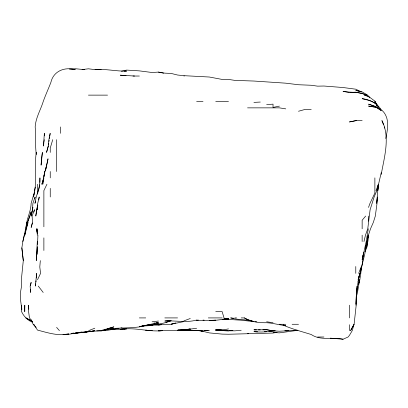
<?xml version="1.0" encoding="UTF-8"?>
<svg xmlns="http://www.w3.org/2000/svg" width="408" height="408" viewBox="0 0 408 408"><rect width="100%" height="100%" fill="white"/><g stroke="black" fill="none" stroke-linecap="round" stroke-linejoin="round"><path stroke-width="0.61" d="M39.923 182.335L39.943 177.878L39.703 184.243L38.464 190.607L39.78 184.824M44.345 135.864L44.37 133.319L43.432 146.049L43.88 142.632M355.975 303.909L357.092 286.09L356.056 298.819L356.194 305.184L354.103 324.278L350.579 330.643L353.772 324.809M366.67 247.896L367.771 241.531L367.858 235.804L367.761 241.531L366.67 247.896L364.849 251.945M60.374 133.319L60.512 126.954M37.317 241.531L36.281 260.625L37.301 246.646M24.608 311.549L24.786 305.184L24.786 311.549M37.516 244.489L37.913 235.166M360.789 270.173L360.647 273.355L361.07 268.148M361.075 268.265L360.82 273.355L359.836 279.725L358.377 284.932M36.337 277.986L36.628 273.355L35.394 286.09L35.7 283.774M32.487 209.702L32.88 207.391L31.253 216.072L32.487 209.702L32.91 203.337L35.108 196.972L34.685 198.711M26.52 225.328L27.04 222.436L22.838 241.531L21.859 247.896L23.292 260.625L21.354 279.725L21.583 286.09L20.446 292.454L20.4 298.819L21.848 309.815M40.321 260.625L39.79 266.99L40.571 273.355L37.516 279.725M367.761 241.531L368.302 235.166M378.303 184.243L376.834 190.607L374.146 196.972L370.112 209.702L367.761 228.801L365.476 235.166L363.982 241.531M363.36 254.261C362.896 262.956 360.927 271.504 358.112 279.725L359.922 273.355C357.127 283.79 356.495 294.479 355.955 305.184M363.304 253.684L363.426 252.526M26.041 227.644C26.301 219.224 30.967 211.742 31.13 203.337L34.527 191.765M378.614 184.243L377.798 190.607L378.328 184.243L376.671 203.337L377.369 196.972L377.028 203.337L375.309 216.072L373.32 222.436L370.51 228.801L368.511 234.952L365.532 247.896L368.455 235.166M35.924 282.035L36.072 280.877M48.506 144.896L48.741 143.157M48.975 141.423L49.133 140.265M44.14 176.144L44.309 174.986M44.472 173.828L44.803 171.513L43.982 176.302M43.967 142.04L44.309 139.684M83.711 69.635L84.803 69.666L75.704 68.763L69.34 69.09L75.307 69.666C64.765 66.683 53.458 70.946 50.878 82.396C48.425 88.801 45.538 95.028 43.238 101.495C40.611 110.017 35.68 117.825 35.18 126.954C36.118 136.099 34.966 145.243 36.312 154.326L36.261 152.419C34.114 167.26 37.516 182.32 33.441 196.972L34.073 194.081M49.388 138.526L49.567 137.369M49.74 136.216L50.184 133.319L48.889 139.684L48.241 146.049L46.532 152.419L48.348 146.049M368.276 228.801L366.216 241.531L362.146 259.825L363.227 254.878M38.76 199.869L39.209 196.972L37.725 203.337L37.317 209.702L37.796 204.938M43.483 180.193L42.789 184.243C42.922 175.44 46.731 167.377 48.017 158.783L45.38 170.932L46.782 165.148M367.047 241.531L364.732 254.261L360.901 269.887M26.102 227.644L26.311 226.486M30.534 285.467L31.151 282.372L30.161 286.09L30.605 292.454L30.508 289.272M385.795 138.526C387.325 130.535 389.41 121.737 385.132 114.225C381.699 108.13 374.809 105.953 368.511 104.147L374.294 106.294M362.88 256.102L363.125 254.873M358.413 279.725L358.647 278.567M358.887 277.409L359.474 274.513M33.956 212.017L34.461 209.702L32.12 216.072L32.467 222.436L31.151 227.486L32.41 222.998M22.838 241.531L24.786 233.585L24.302 235.166M358.005 281.459L358.28 280.301M365.4 249.63L365.68 248.472M358.484 284.35L359.637 279.725L357.485 292.454L356.449 296.504M44.028 176.302L44.334 175.103M34.415 190.607L35.297 187.134M381.24 172.671L378.542 184.243L375.992 190.607M30.1 215.46L31.151 211.793L27.515 222.436L29.927 216.072M35.629 201.022L34.971 203.337L36.22 196.972L38.24 190.607L37.516 194.086L37.516 184.243M354.062 324.278L352.237 330.643L349.416 335.401L348.075 337.008L343.046 339.237C332.54 336.692 320.663 341.047 311.222 334.509C301.747 331.571 292.174 329.083 283.035 325.064M52.734 139.684L50.245 148.058L50.245 152.419M381.24 174.415C384.27 157.08 390.41 137.231 381.919 120.59L383.464 124.639M43.88 177.878L41.851 184.243L43.88 177.914M368.511 207.427L369.99 203.337L374.875 193.061L374.875 177.878M358.663 273.355L361.121 266.99M46.935 184.243L43.88 190.607L43.88 226.772M365.65 216.072L362.146 220.254L362.146 228.801M88.633 330.643L94.804 328.205M183.916 320.877L190.281 318.495M107.534 328.848L113.898 326.869L101.169 330.521L82.069 332.403L86.7 331.934M165.98 322.249L171.187 320.647C162.802 324.263 153.444 324.783 144.452 325.523M142.831 325.712L139.358 326.767L152.087 324.278L145.722 325.278M175.812 322.922L171.187 324.263L158.457 324.88L160.818 324.579M174.078 323.401L171.187 324.222L183.34 321.698M298.493 111.257L304.858 109.487L311.222 109.512M107.534 329.154L109.267 328.71M121.421 71.211L126.628 70.084L139.358 70.875L152.087 72.502L158.457 72.099L164.822 73.149L171.187 73.44L177.551 75.026L183.916 75.674L209.375 77.025L222.11 79.422L228.475 79.407L234.84 80.386L253.934 81.044L285.763 83.176L298.493 84.737L311.222 85.262L317.587 86.154L323.952 86.027L343.046 87.526L355.781 89.199L361.615 92.05M78.601 332.744L75.704 333.341L72.522 333.244L75.704 333.295L87.281 331.934M279.393 106.121L273.029 107.416L273.029 104.137L266.664 104.677M109.849 328.644L107.534 329.108L113.317 328.272L107.534 328.986L113.898 328.374L132.993 327.614L139.358 326.935L158.457 322.483L156.142 322.784M111.007 328.409L112.164 328.18L101.169 331L96.711 330.913M77.444 332.948L78.601 332.719M277.083 332.28L273.029 333.061L228.475 334.244L222.11 334.101L209.375 332.908L200.078 330.643L203.011 331.204L196.646 330.414L178.189 329.95M222.11 330.108L215.74 329.822L227.45 330.643L222.11 330.041L215.74 329.929L222.11 330.098L228.475 328.899M82.069 331.949L69.34 334.203L62.975 334.509L64.714 334.346M247.569 333.729L248.727 333.52M161.41 324.595L158.457 325.115L152.087 325.084L153.245 324.957M119.105 328.277L107.534 330.296L103.714 330.189M72.813 333.28L73.97 333.096M120.839 327.991L121.997 327.813M204.739 330.643L203.011 330.908L182.641 329.868M196.646 328.241L183.916 329.99L177.551 330.174L182.759 329.883M297.927 330.307L279.393 332.872L273.029 332.449L274.186 332.336M196.646 320.045C186.104 323.003 175.45 320.3 164.822 321.03L169.447 320.504M77.444 332.581L79.177 332.341L75.704 332.765L88.439 331.724L94.804 330.71L92.489 330.924M158.457 323.738L154.408 324.278L158.457 324.018L154.525 324.278M153.826 323.09L154.984 322.937M104.06 330.154L106.376 329.853M82.069 69.579L88.439 68.799L94.804 69.615M190.281 329.042L184.493 329.746L190.281 329.047L186.808 329.378M152.087 321.795L158.457 321.04M288.619 330.71L279.393 331.22L269.647 330.643M85.542 331.592L86.7 331.475M65.867 334.234L68.763 333.953C58.15 336.263 47.68 332.704 37.516 330.098L33.584 324.278L34.762 325.625M184.493 329.598L185.65 329.486M241.204 330.256L234.84 330.852L228.475 330.76L232.927 330.679M89.592 331.189L90.749 331.082M356.393 120.59L349.416 121.946L355.781 120.646L362.146 120.59M71.079 333.688L75.704 333.295M268.979 331.306L275.191 330.71C268.158 331.796 261.043 332.474 253.934 331.679L257.754 331.816M183.34 329.863C175.063 331.158 166.76 330.327 158.457 330.857L162.522 330.643C149.624 332.03 136.986 327.777 124.083 328.97L126.628 328.858L120.263 329.389L126.628 328.44L120.263 329.491L110.425 329.47M142.254 325.859L143.412 325.768M297.335 330.189L285.763 330.827L288.619 330.674M264.348 331.653L266.664 331.505M124.312 71.211L126.628 71.074C116.005 71.461 105.611 68.615 94.982 69.666L101.169 69.666M196.646 320.173L198.385 320.066M253.934 102.393L260.299 102.051M350.049 92.407L355.781 92.167L362.146 93.559L366.517 95.13C359.127 91.341 350.885 92.907 343.046 91.377L349.416 92.432M262.844 329.797L266.664 329.674L271.845 330.643L266.664 329.791L253.934 329.827L256.479 329.853M224.018 330.291L215.74 330.674L222.11 330.587L228.475 331.015M141.907 326.099L152.087 325.528L148.272 325.564M132.993 76.031L139.358 76.031M183.916 76.031L184.36 76.031M88.439 95.13L107.534 95.13M196.646 101.495L203.011 101.495M215.74 101.495L228.475 101.495M247.569 107.86L279.393 107.86L285.763 108.87M215.74 311.549L222.11 311.549L224.023 317.914M139.358 317.914L145.722 317.914M164.822 317.914L177.551 317.914M208.309 317.914L222.11 317.914M234.84 317.914L236.569 317.914M241.204 317.914L244.402 317.914L247.569 319.566L253.934 321.621L241.204 320.204L224.018 319.163M228.475 318.872L224.018 318.867L228.475 318.929L225.925 318.852M279.393 324.278L285.763 324.278M292.128 324.278L298.493 324.278M204.158 330.643L209.375 330.643M317.587 337.008L323.952 337.008M258.392 329.868L260.299 329.883M196.646 320.316L209.375 320.637L215.74 320.168L209.375 320.372L215.74 320.275L228.475 318.74L222.11 319.296L228.475 319.163L226.16 318.883M182.009 329.873L183.916 329.919M189.006 330.123L183.916 329.868L188.547 330.128M330.317 338.145L343.046 339.237M284.815 330.674L285.763 330.725M203.011 320.091L204.168 320.168M255.092 321.693L256.826 321.81M126.052 75.664L120.263 75.189L134.553 76.031M233.646 318.199L230.663 317.914C238.328 320.198 246.396 319.041 253.934 321.621M204.729 330.286L208.162 330.643M266.664 321.779L273.029 322.743M374.294 107.069L368.511 106.07L374.875 107.023L377.298 107.86L381.24 110.553L377.074 107.86L374.875 107.171M158.457 72.099L163.664 73.2M367.929 100.108L362.146 98.67C369.556 99.562 376.946 102.908 380.924 109.477M283.305 324.921L285.763 325.564C279.317 325.084 273.125 323.054 266.664 322.718C259.024 322.856 251.017 322.045 244.402 317.914M32.309 322.167C27.443 320.285 23.69 316.246 21.517 311.549L21.42 305.184L21.823 308.657M359.83 91.576L355.781 90.301L362.146 91.902L367.674 95.13L368.511 96.212M368.511 100.251L371.387 101.286M31.151 320.963L32.309 321.407L25.918 317.914L32.309 321.443M374.875 106.508L376.39 107.182M371.963 101.495L374.875 103.198M31.997 321.178L29.478 317.914L28.58 311.549L28.545 305.184L28.769 309.233M36.205 327.42L33.14 324.278L31.151 319.76M369.811 97.849L368.511 96.482L364.466 95.13L368.511 96.41L374.875 101.108L377.4 105.738M368.511 96.273L369.704 97.578M376.115 104.596L376.941 105.529M56.61 327.379L59.42 330.643M38.281 286.09L43.192 292.454M378.634 107.35L374.875 102.265L377.395 105.825M377.849 106.269L374.891 101.495L376.961 105.208M37.291 232.764L36.506 228.801L37.332 234.008M21.859 247.896L23.292 260.625M384.616 126.954L384.739 128.112M37.327 232.274L37.097 228.801L37.286 235.166M368.511 216.072L368.511 221.182M362.146 235.166L362.146 241.531M355.781 266.511L355.781 273.355M349.416 305.184L349.416 317.914M349.416 324.743L349.416 330.643M56.61 139.684L56.61 171.513M50.245 171.513L50.245 177.878M50.245 188.358L50.245 196.972M43.88 237.869L43.88 250.481M37.516 247.896L37.516 254.261M41.54 158.783L41.091 165.148L42.376 152.419L41.54 158.783M36.659 209.702L35.782 216.072L37.516 206.004L36.659 209.702M26.061 228.801L24.796 235.166L28.025 222.436L26.061 228.801M152.087 330.669L145.722 330.2L152.087 330.643"/></g></svg>
